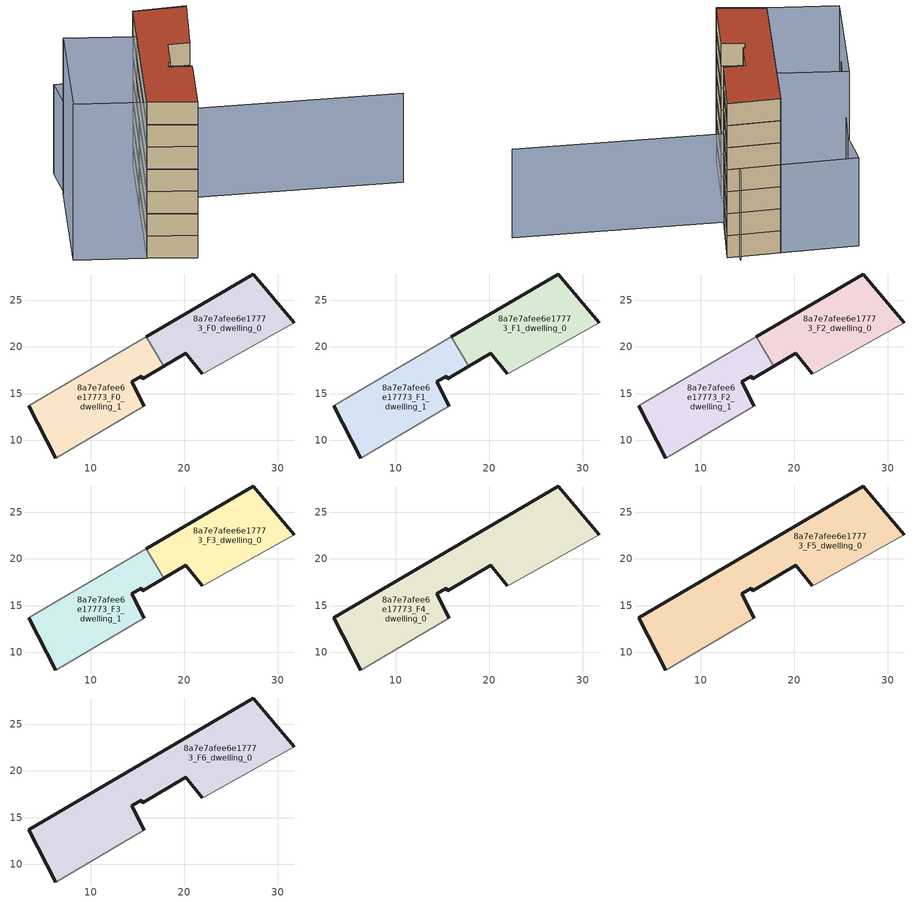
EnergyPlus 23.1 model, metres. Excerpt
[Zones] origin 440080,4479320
8a7e7afee6e17773_F0_dwelling_0
 floor ground (EU_floor_Construction): 31.77,22.58 27.41,27.81 15.96,21.09 17.81,17.93 20.19,19.32 21.94,17.13 22.17,17.26 z0
 wall outside (EU_wall_Construction): 21.94,17.13 20.19,19.32 17.81,17.93 / 15.96,21.09 27.41,27.81 31.77,22.58 z0:3
 wall adiabatic (EU_wall_Construction): 31.77,22.58 22.17,17.26 21.94,17.13 z0:3
 wall to 8a7e7afee6e17773_F0_dwelling_1 (EU_wall_Construction): 17.81,17.93 15.96,21.09 z0:3
8a7e7afee6e17773_F0_dwelling_1
 floor ground (EU_floor_Construction): 15.69,13.64 15.75,13.68 14.4,16.29 15.4,16.85 15.58,16.61 17.81,17.93 15.96,21.09 3.37,13.7 6.24,8.12 z0
 wall outside (EU_wall_Construction): 6.24,8.12 3.37,13.7 / 17.81,17.93 15.58,16.61 15.4,16.85 14.4,16.29 15.75,13.68 z0:3
 wall adiabatic (EU_wall_Construction): 15.75,13.68 15.69,13.64 6.24,8.12 / 3.37,13.7 15.96,21.09 z0:3
8a7e7afee6e17773_F1_dwelling_0
 floor to 8a7e7afee6e17773_F0_dwelling_0 (EU_floor_Construction): 31.77,22.58 27.41,27.81 15.96,21.09 17.81,17.93 20.19,19.32 21.94,17.13 22.17,17.26 z3
 wall outside (EU_wall_Construction): 21.94,17.13 20.19,19.32 17.81,17.93 / 15.96,21.09 27.41,27.81 31.77,22.58 z3:6
 wall adiabatic (EU_wall_Construction): 31.77,22.58 22.17,17.26 21.94,17.13 z3:6
 wall to 8a7e7afee6e17773_F1_dwelling_1 (EU_wall_Construction): 17.81,17.93 15.96,21.09 z3:6
8a7e7afee6e17773_F1_dwelling_1
 floor to 8a7e7afee6e17773_F0_dwelling_1 (EU_floor_Construction): 15.69,13.64 15.75,13.68 14.4,16.29 15.4,16.85 15.58,16.61 17.81,17.93 15.96,21.09 3.37,13.7 6.24,8.12 z3
 wall outside (EU_wall_Construction): 6.24,8.12 3.37,13.7 / 17.81,17.93 15.58,16.61 15.4,16.85 14.4,16.29 15.75,13.68 z3:6
 wall adiabatic (EU_wall_Construction): 15.75,13.68 15.69,13.64 6.24,8.12 / 3.37,13.7 15.96,21.09 z3:6
8a7e7afee6e17773_F2_dwelling_0
 floor to 8a7e7afee6e17773_F1_dwelling_0 (EU_floor_Construction): 31.77,22.58 27.41,27.81 15.96,21.09 17.81,17.93 20.19,19.32 21.94,17.13 22.17,17.26 z6
 wall outside (EU_wall_Construction): 21.94,17.13 20.19,19.32 17.81,17.93 / 15.96,21.09 27.41,27.81 31.77,22.58 z6:9
 wall adiabatic (EU_wall_Construction): 31.77,22.58 22.17,17.26 21.94,17.13 z6:9
 wall to 8a7e7afee6e17773_F2_dwelling_1 (EU_wall_Construction): 17.81,17.93 15.96,21.09 z6:9
8a7e7afee6e17773_F2_dwelling_1
 floor to 8a7e7afee6e17773_F1_dwelling_1 (EU_floor_Construction): 15.69,13.64 15.75,13.68 14.4,16.29 15.4,16.85 15.58,16.61 17.81,17.93 15.96,21.09 3.37,13.7 6.24,8.12 z6
 wall outside (EU_wall_Construction): 6.24,8.12 3.37,13.7 / 17.81,17.93 15.58,16.61 15.4,16.85 14.4,16.29 15.75,13.68 z6:9
 wall adiabatic (EU_wall_Construction): 15.75,13.68 15.69,13.64 6.24,8.12 / 3.37,13.7 15.96,21.09 z6:9
8a7e7afee6e17773_F3_dwelling_0
 floor to 8a7e7afee6e17773_F2_dwelling_0 (EU_floor_Construction): 31.77,22.58 27.41,27.81 15.96,21.09 17.81,17.93 20.19,19.32 21.94,17.13 22.17,17.26 z9
 wall outside (EU_wall_Construction): 21.94,17.13 20.19,19.32 17.81,17.93 / 15.96,21.09 27.41,27.81 31.77,22.58 z9:12
 wall adiabatic (EU_wall_Construction): 31.77,22.58 22.17,17.26 21.94,17.13 z9:12
 wall to 8a7e7afee6e17773_F3_dwelling_1 (EU_wall_Construction): 17.81,17.93 15.96,21.09 z9:12
8a7e7afee6e17773_F3_dwelling_1
 floor to 8a7e7afee6e17773_F2_dwelling_1 (EU_floor_Construction): 15.69,13.64 15.75,13.68 14.4,16.29 15.4,16.85 15.58,16.61 17.81,17.93 15.96,21.09 3.37,13.7 6.24,8.12 z9
 wall outside (EU_wall_Construction): 6.24,8.12 3.37,13.7 / 17.81,17.93 15.58,16.61 15.4,16.85 14.4,16.29 15.75,13.68 z9:12
 wall adiabatic (EU_wall_Construction): 15.75,13.68 15.69,13.64 6.24,8.12 / 3.37,13.7 15.96,21.09 z9:12
8a7e7afee6e17773_F4_dwelling_0
 floor to 8a7e7afee6e17773_F3_dwelling_0 (EU_floor_Construction): 31.77,22.58 27.41,27.81 15.96,21.09 17.81,17.93 20.19,19.32 21.94,17.13 22.17,17.26 z12
 floor to 8a7e7afee6e17773_F3_dwelling_1 (EU_floor_Construction): 15.69,13.64 15.75,13.68 14.4,16.29 15.4,16.85 15.58,16.61 17.81,17.93 15.96,21.09 3.37,13.7 6.24,8.12 z12
 wall outside (EU_wall_Construction): 21.94,17.13 20.19,19.32 15.58,16.61 15.4,16.85 14.4,16.29 15.75,13.68 / 6.24,8.12 3.37,13.7 27.41,27.81 31.77,22.58 z12:15
 wall adiabatic (EU_wall_Construction): 15.75,13.68 15.69,13.64 6.24,8.12 / 31.77,22.58 22.17,17.26 21.94,17.13 z12:15
8a7e7afee6e17773_F5_dwelling_0
 floor to 8a7e7afee6e17773_F4_dwelling_0 (EU_floor_Construction): 22.17,17.26 31.77,22.58 27.41,27.81 3.37,13.7 6.24,8.12 15.69,13.64 15.75,13.68 14.4,16.29 15.4,16.85 15.58,16.61 20.19,19.32 21.94,17.13 z15
 wall outside (EU_wall_Construction): 21.94,17.13 20.19,19.32 15.58,16.61 15.4,16.85 14.4,16.29 15.75,13.68 / 6.24,8.12 3.37,13.7 27.41,27.81 31.77,22.58 z15:18
 wall adiabatic (EU_wall_Construction): 15.75,13.68 15.69,13.64 6.24,8.12 / 31.77,22.58 22.17,17.26 21.94,17.13 z15:18
8a7e7afee6e17773_F6_dwelling_0
 floor to 8a7e7afee6e17773_F5_dwelling_0 (EU_floor_Construction): 22.17,17.26 31.77,22.58 27.41,27.81 3.37,13.7 6.24,8.12 15.69,13.64 15.75,13.68 14.4,16.29 15.4,16.85 15.58,16.61 20.19,19.32 21.94,17.13 z18
 wall outside (EU_wall_Construction): 21.94,17.13 20.19,19.32 15.58,16.61 15.4,16.85 14.4,16.29 15.75,13.68 / 6.24,8.12 3.37,13.7 27.41,27.81 31.77,22.58 z18:21
 wall adiabatic (EU_wall_Construction): 15.75,13.68 15.69,13.64 6.24,8.12 / 31.77,22.58 22.17,17.26 21.94,17.13 z18:21
 roof outside (EU_roof_Construction): 27.41,27.81 31.77,22.58 22.17,17.26 21.94,17.13 20.19,19.32 15.58,16.61 15.4,16.85 14.4,16.29 15.75,13.68 15.69,13.64 6.24,8.12 3.37,13.7 z21
shading: 38.3,-4.09 22.17,17.26 / 22.17,17.26 31.58,24.37 / 21.1,35.54 27.41,27.81 / 27.41,27.81 21.44,22.93 / 21.44,22.93 15.12,30.66 / 15.12,30.66 21.1,35.54 z0:12; 6.03,8.53 15.69,13.64 / 20.68,23.88 3.37,13.7 / 3.37,13.7 -1.22,21.51 / -1.22,21.51 16.09,31.69 / 16.09,31.69 20.68,23.88 z0:21; 21.99,34.43 1.12,22.89 z0:15
[Building]
EU S2 Campaign: North Axis=0; Terrain=City; Solar Distribution=FullExterior
[Site:Location]
Madrid: Latitude=40.5; Longitude=-3.5; Time Zone=1; Elevation=609
[SizingPeriod:WeatherFileDays]
AnnualSizingPeriod: Begin Month=1; Begin Day of Month=1; End Month=12; End Day of Month=31; Day of Week for Start Day=Monday; Use Weather File Daylight Saving Period=No; Use Weather File Rain and Snow Indicators=No
[MATERIAL]
EU_InternalMass_Material: Roughness=MediumRough; Thickness=0.1; Conductivity=1; Density=1800; Specific Heat=900; Thermal Absorptance=0.9; Solar Absorptance=0.7; Visible Absorptance=0.7
[MATERIAL:NOMASS] Roughness=MediumRough; Thermal Absorptance=0.9; Solar Absorptance=0.7; Visible Absorptance=0.7
Name | Thermal Resistance
EU_wall_NoMass | 1.60022
EU_roof_NoMass | 1.57597
EU_floor_NoMass | 0.470652
[CONSTRUCTION]
EU_wall_Construction: EU_wall_NoMass
EU_roof_Construction: EU_roof_NoMass
EU_floor_Construction: EU_floor_NoMass
EU_InternalMass_Construction: EU_InternalMass_Material
[ZONE] Type=1; Multiplier=1; Ceiling Height=autocalculate; Floor Area=autocalculate; Part of Total Floor Area=Yes
Name | Volume
8a7e7afee6e17773_F0_dwelling_0 | 246.907
8a7e7afee6e17773_F1_dwelling_0; 8a7e7afee6e17773_F2_dwelling_0; 8a7e7afee6e17773_F3_dwelling_0 | 246.906
8a7e7afee6e17773_F4_dwelling_0 | 493.812
8a7e7afee6e17773_F5_dwelling_0; 8a7e7afee6e17773_F6_dwelling_0 | 493.837
8a7e7afee6e17773_F0_dwelling_1; 8a7e7afee6e17773_F1_dwelling_1; 8a7e7afee6e17773_F2_dwelling_1; 8a7e7afee6e17773_F3_dwelling_1 | 246.909
[INTERNALMASS] Construction=EU_InternalMass_Construction
Name | Zone or ZoneList | Surface Area
8a7e7afee6e17773_F0_dwelling_0_EU_InternalMass | 8a7e7afee6e17773_F0_dwelling_0 | 82.3021
8a7e7afee6e17773_F0_dwelling_1_EU_InternalMass | 8a7e7afee6e17773_F0_dwelling_1 | 82.303
8a7e7afee6e17773_F1_dwelling_0_EU_InternalMass | 8a7e7afee6e17773_F1_dwelling_0 | 82.3021
8a7e7afee6e17773_F1_dwelling_1_EU_InternalMass | 8a7e7afee6e17773_F1_dwelling_1 | 82.303
8a7e7afee6e17773_F2_dwelling_0_EU_InternalMass | 8a7e7afee6e17773_F2_dwelling_0 | 82.3021
8a7e7afee6e17773_F2_dwelling_1_EU_InternalMass | 8a7e7afee6e17773_F2_dwelling_1 | 82.303
8a7e7afee6e17773_F3_dwelling_0_EU_InternalMass | 8a7e7afee6e17773_F3_dwelling_0 | 82.3021
8a7e7afee6e17773_F3_dwelling_1_EU_InternalMass | 8a7e7afee6e17773_F3_dwelling_1 | 82.303
8a7e7afee6e17773_F4_dwelling_0_EU_InternalMass | 8a7e7afee6e17773_F4_dwelling_0 | 164.612
8a7e7afee6e17773_F5_dwelling_0_EU_InternalMass | 8a7e7afee6e17773_F5_dwelling_0 | 164.612
8a7e7afee6e17773_F6_dwelling_0_EU_InternalMass | 8a7e7afee6e17773_F6_dwelling_0 | 164.612
[OTHEREQUIPMENT] Fuel Type=Electricity; Design Level Calculation Method=Watts/Area; Power per Zone Floor Area=1; Fraction Latent=0; Fraction Radiant=0; Fraction Lost=0; Carbon Dioxide Generation Rate=0; EndUse Subcategory=EU_Step8_InternalGains
Name | Zone or ZoneList or Space or SpaceList | Schedule
EU_Step8_InternalGain_8a7e7afee6e17773_F0_dwelling_0_f000 | 8a7e7afee6e17773_F0_dwelling_0 | EU_Step8_GainSchedule_8a7e7afee6e17773_F0_dwelling_0_f000
EU_Step8_InternalGain_8a7e7afee6e17773_F0_dwelling_1_f000 | 8a7e7afee6e17773_F0_dwelling_1 | EU_Step8_GainSchedule_8a7e7afee6e17773_F0_dwelling_1_f000
EU_Step8_InternalGain_8a7e7afee6e17773_F1_dwelling_0_f000 | 8a7e7afee6e17773_F1_dwelling_0 | EU_Step8_GainSchedule_8a7e7afee6e17773_F1_dwelling_0_f000
EU_Step8_InternalGain_8a7e7afee6e17773_F1_dwelling_1_f000 | 8a7e7afee6e17773_F1_dwelling_1 | EU_Step8_GainSchedule_8a7e7afee6e17773_F1_dwelling_1_f000
EU_Step8_InternalGain_8a7e7afee6e17773_F2_dwelling_0_f000 | 8a7e7afee6e17773_F2_dwelling_0 | EU_Step8_GainSchedule_8a7e7afee6e17773_F2_dwelling_0_f000
EU_Step8_InternalGain_8a7e7afee6e17773_F2_dwelling_1_f000 | 8a7e7afee6e17773_F2_dwelling_1 | EU_Step8_GainSchedule_8a7e7afee6e17773_F2_dwelling_1_f000
EU_Step8_InternalGain_8a7e7afee6e17773_F3_dwelling_0_f000 | 8a7e7afee6e17773_F3_dwelling_0 | EU_Step8_GainSchedule_8a7e7afee6e17773_F3_dwelling_0_f000
EU_Step8_InternalGain_8a7e7afee6e17773_F3_dwelling_1_f000 | 8a7e7afee6e17773_F3_dwelling_1 | EU_Step8_GainSchedule_8a7e7afee6e17773_F3_dwelling_1_f000
EU_Step8_InternalGain_8a7e7afee6e17773_F4_dwelling_0_f000 | 8a7e7afee6e17773_F4_dwelling_0 | EU_Step8_GainSchedule_8a7e7afee6e17773_F4_dwelling_0_f000
EU_Step8_InternalGain_8a7e7afee6e17773_F5_dwelling_0_f000 | 8a7e7afee6e17773_F5_dwelling_0 | EU_Step8_GainSchedule_8a7e7afee6e17773_F5_dwelling_0_f000
EU_Step8_InternalGain_8a7e7afee6e17773_F6_dwelling_0_f000 | 8a7e7afee6e17773_F6_dwelling_0 | EU_Step8_GainSchedule_8a7e7afee6e17773_F6_dwelling_0_f000
[ZONEVENTILATION:DESIGNFLOWRATE] Schedule=EU_AlwaysOn; Design Flow Rate Calculation Method=AirChanges/Hour; Air Changes per Hour=0.480704; Ventilation Type=Natural; Fan Pressure Rise=0; Fan Total Efficiency=1; Constant Term Coefficient=1; Temperature Term Coefficient=0; Velocity Term Coefficient=0; Velocity Squared Term Coefficient=0; Minimum Indoor Temperature=-100; Maximum Indoor Temperature=100; Delta Temperature=-100; Minimum Outdoor Temperature=-100; Maximum Outdoor Temperature=100; Maximum Wind Speed=40
Name | Zone or ZoneList or Space or SpaceList
EU_ConstantAir_8a7e7afee6e17773_F0_dwelling_0 | 8a7e7afee6e17773_F0_dwelling_0
EU_ConstantAir_8a7e7afee6e17773_F0_dwelling_1 | 8a7e7afee6e17773_F0_dwelling_1
EU_ConstantAir_8a7e7afee6e17773_F1_dwelling_0 | 8a7e7afee6e17773_F1_dwelling_0
EU_ConstantAir_8a7e7afee6e17773_F1_dwelling_1 | 8a7e7afee6e17773_F1_dwelling_1
EU_ConstantAir_8a7e7afee6e17773_F2_dwelling_0 | 8a7e7afee6e17773_F2_dwelling_0
EU_ConstantAir_8a7e7afee6e17773_F2_dwelling_1 | 8a7e7afee6e17773_F2_dwelling_1
EU_ConstantAir_8a7e7afee6e17773_F3_dwelling_0 | 8a7e7afee6e17773_F3_dwelling_0
EU_ConstantAir_8a7e7afee6e17773_F3_dwelling_1 | 8a7e7afee6e17773_F3_dwelling_1
EU_ConstantAir_8a7e7afee6e17773_F4_dwelling_0 | 8a7e7afee6e17773_F4_dwelling_0
EU_ConstantAir_8a7e7afee6e17773_F5_dwelling_0 | 8a7e7afee6e17773_F5_dwelling_0
EU_ConstantAir_8a7e7afee6e17773_F6_dwelling_0 | 8a7e7afee6e17773_F6_dwelling_0
[HVACTEMPLATE:THERMOSTAT] Constant Heating Setpoint=20; Constant Cooling Setpoint=50
EU_HeatOnly_8a7e7afee6e17773_F0_dwelling_0; EU_HeatOnly_8a7e7afee6e17773_F0_dwelling_1; EU_HeatOnly_8a7e7afee6e17773_F1_dwelling_0; EU_HeatOnly_8a7e7afee6e17773_F1_dwelling_1; EU_HeatOnly_8a7e7afee6e17773_F2_dwelling_0; EU_HeatOnly_8a7e7afee6e17773_F2_dwelling_1; EU_HeatOnly_8a7e7afee6e17773_F3_dwelling_0; EU_HeatOnly_8a7e7afee6e17773_F3_dwelling_1; EU_HeatOnly_8a7e7afee6e17773_F4_dwelling_0; EU_HeatOnly_8a7e7afee6e17773_F5_dwelling_0; EU_HeatOnly_8a7e7afee6e17773_F6_dwelling_0
[HVACTEMPLATE:ZONE:IDEALLOADSAIRSYSTEM] System Availability Schedule=EU_AlwaysOn; Maximum Heating Supply Air Temperature=50; Minimum Cooling Supply Air Temperature=13; Maximum Heating Supply Air Humidity Ratio=0.0156; Minimum Cooling Supply Air Humidity Ratio=0.0077; Heating Limit=NoLimit; Cooling Limit=NoLimit; Heating Availability Schedule=EU_AlwaysOn; Cooling Availability Schedule=EU_CoolingOff; Dehumidification Control Type=ConstantSensibleHeatRatio; Cooling Sensible Heat Ratio=0.7; Dehumidification Setpoint=60; Humidification Control Type=None; Humidification Setpoint=30; Outdoor Air Method=None; Outdoor Air Flow Rate per Person=0.00944; Outdoor Air Flow Rate per Zone Floor Area=0; Outdoor Air Flow Rate per Zone=0; Demand Controlled Ventilation Type=None; Outdoor Air Economizer Type=NoEconomizer; Heat Recovery Type=None; Sensible Heat Recovery Effectiveness=0.7; Latent Heat Recovery Effectiveness=0.65
Name | Template Thermostat
8a7e7afee6e17773_F0_dwelling_0 | EU_HeatOnly_8a7e7afee6e17773_F0_dwelling_0
8a7e7afee6e17773_F0_dwelling_1 | EU_HeatOnly_8a7e7afee6e17773_F0_dwelling_1
8a7e7afee6e17773_F1_dwelling_0 | EU_HeatOnly_8a7e7afee6e17773_F1_dwelling_0
8a7e7afee6e17773_F1_dwelling_1 | EU_HeatOnly_8a7e7afee6e17773_F1_dwelling_1
8a7e7afee6e17773_F2_dwelling_0 | EU_HeatOnly_8a7e7afee6e17773_F2_dwelling_0
8a7e7afee6e17773_F2_dwelling_1 | EU_HeatOnly_8a7e7afee6e17773_F2_dwelling_1
8a7e7afee6e17773_F3_dwelling_0 | EU_HeatOnly_8a7e7afee6e17773_F3_dwelling_0
8a7e7afee6e17773_F3_dwelling_1 | EU_HeatOnly_8a7e7afee6e17773_F3_dwelling_1
8a7e7afee6e17773_F4_dwelling_0 | EU_HeatOnly_8a7e7afee6e17773_F4_dwelling_0
8a7e7afee6e17773_F5_dwelling_0 | EU_HeatOnly_8a7e7afee6e17773_F5_dwelling_0
8a7e7afee6e17773_F6_dwelling_0 | EU_HeatOnly_8a7e7afee6e17773_F6_dwelling_0
[SIZING:ZONE] Zone Cooling Design Supply Air Temperature Input Method=SupplyAirTemperature; Zone Cooling Design Supply Air Temperature=13; Zone Heating Design Supply Air Temperature Input Method=SupplyAirTemperature; Zone Heating Design Supply Air Temperature=50; Zone Cooling Design Supply Air Humidity Ratio=0.008; Zone Heating Design Supply Air Humidity Ratio=0.008; Cooling Design Air Flow Method=DesignDay; Cooling Design Air Flow Rate=0; Cooling Minimum Air Flow per Zone Floor Area=0.000762; Cooling Minimum Air Flow=0; Cooling Minimum Air Flow Fraction=0.2; Heating Design Air Flow Method=DesignDay; Heating Design Air Flow Rate=0; Heating Maximum Air Flow per Zone Floor Area=0.002032; Heating Maximum Air Flow=0.141576; Heating Maximum Air Flow Fraction=0.3; Account for Dedicated Outdoor Air System=No; Dedicated Outdoor Air System Control Strategy=NeutralSupplyAir; Dedicated Outdoor Air Low Setpoint Temperature for Design=autosize; Dedicated Outdoor Air High Setpoint Temperature for Design=autosize; Zone Load Sizing Method=Sensible Load Only No Latent Load; Zone Latent Cooling Design Supply Air Humidity Ratio Input Method=HumidityRatioDifference; Zone Cooling Design Supply Air Humidity Ratio Difference=0.005; Zone Latent Heating Design Supply Air Humidity Ratio Input Method=HumidityRatioDifference; Zone Humidification Design Supply Air Humidity Ratio Difference=0.005
8a7e7afee6e17773_F0_dwelling_0; 8a7e7afee6e17773_F0_dwelling_1; 8a7e7afee6e17773_F1_dwelling_0; 8a7e7afee6e17773_F1_dwelling_1; 8a7e7afee6e17773_F2_dwelling_0; 8a7e7afee6e17773_F2_dwelling_1; 8a7e7afee6e17773_F3_dwelling_0; 8a7e7afee6e17773_F3_dwelling_1; 8a7e7afee6e17773_F4_dwelling_0; 8a7e7afee6e17773_F5_dwelling_0; 8a7e7afee6e17773_F6_dwelling_0
[SCHEDULE:CONSTANT]
Name | Hourly Value
EU_AlwaysOn | 1
EU_CoolingOff | 0
[SCHEDULE:FILE] Column Number=1; Rows to Skip at Top=0; Number of Hours of Data=8760; Column Separator=Comma; Interpolate to Timestep=No; Minutes per Item=60; Adjust Schedule for Daylight Savings=Yes
Name | File
EU_Step8_GainSchedule_8a7e7afee6e17773_F0_dwelling_0_f000 | ../../schedules/8a7e7afee6e17773/8a7e7afee6e17773_F0_dwelling_0_f000_gain.csv
EU_Step8_GainSchedule_8a7e7afee6e17773_F0_dwelling_1_f000 | ../../schedules/8a7e7afee6e17773/8a7e7afee6e17773_F0_dwelling_1_f000_gain.csv
EU_Step8_GainSchedule_8a7e7afee6e17773_F1_dwelling_0_f000 | ../../schedules/8a7e7afee6e17773/8a7e7afee6e17773_F1_dwelling_0_f000_gain.csv
EU_Step8_GainSchedule_8a7e7afee6e17773_F1_dwelling_1_f000 | ../../schedules/8a7e7afee6e17773/8a7e7afee6e17773_F1_dwelling_1_f000_gain.csv
EU_Step8_GainSchedule_8a7e7afee6e17773_F2_dwelling_0_f000 | ../../schedules/8a7e7afee6e17773/8a7e7afee6e17773_F2_dwelling_0_f000_gain.csv
EU_Step8_GainSchedule_8a7e7afee6e17773_F2_dwelling_1_f000 | ../../schedules/8a7e7afee6e17773/8a7e7afee6e17773_F2_dwelling_1_f000_gain.csv
EU_Step8_GainSchedule_8a7e7afee6e17773_F3_dwelling_0_f000 | ../../schedules/8a7e7afee6e17773/8a7e7afee6e17773_F3_dwelling_0_f000_gain.csv
EU_Step8_GainSchedule_8a7e7afee6e17773_F3_dwelling_1_f000 | ../../schedules/8a7e7afee6e17773/8a7e7afee6e17773_F3_dwelling_1_f000_gain.csv
EU_Step8_GainSchedule_8a7e7afee6e17773_F4_dwelling_0_f000 | ../../schedules/8a7e7afee6e17773/8a7e7afee6e17773_F4_dwelling_0_f000_gain.csv
EU_Step8_GainSchedule_8a7e7afee6e17773_F5_dwelling_0_f000 | ../../schedules/8a7e7afee6e17773/8a7e7afee6e17773_F5_dwelling_0_f000_gain.csv
EU_Step8_GainSchedule_8a7e7afee6e17773_F6_dwelling_0_f000 | ../../schedules/8a7e7afee6e17773/8a7e7afee6e17773_F6_dwelling_0_f000_gain.csv
